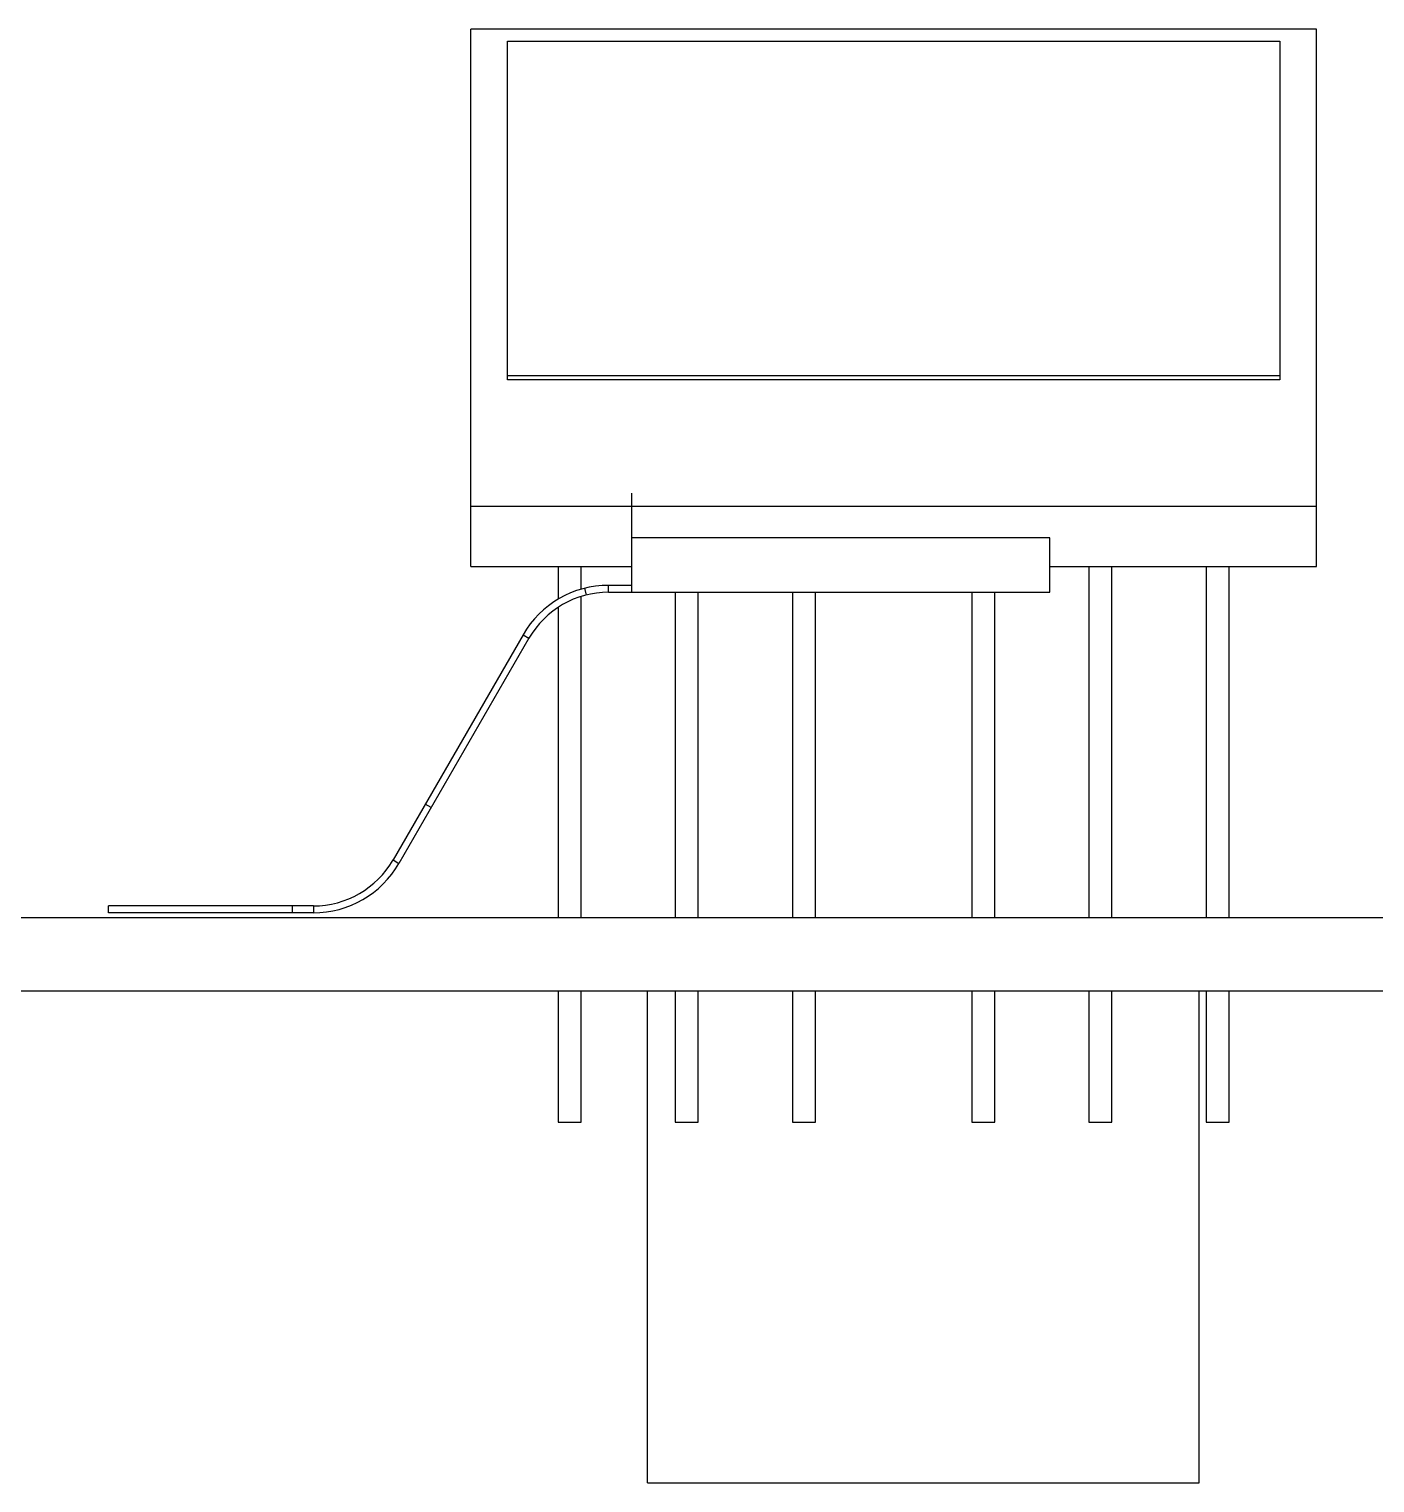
# Model space of a CAD drawing. Header units: millimetres. Extents: x 0 to 420, y 0 to 297.
# Drawn here: x 58.56 to 87.84, y 133.41 to 165.04 of the extents above; entities that cross this region are included whole.
import ezdxf

# ---------------------------------------------------------------- set-up
doc = ezdxf.new("R2010")
doc.units = ezdxf.units.MM
doc.header["$LTSCALE"] = 23.1
doc.layers.get('0').update_dxf_attribs({"linetype": 'CONTINUOUS'})

msp = doc.modelspace()

# ---------------------------------------------------------------- linework, layer by layer
at = {"color": 7, "linetype": 'Continuous'}
for p, q in [((68.164, 153.347), (68.164, 165.039)), ((86.564, 165.039), (68.164, 165.039)), ((86.564, 153.347), (86.564, 165.039)), ((68.964, 157.41), (68.964, 164.777)), ((68.964, 164.777), (85.764, 164.777)), ((85.764, 164.777), (85.764, 157.41)), ((85.764, 157.492), (68.964, 157.492)), ((85.764, 157.41), (68.964, 157.41)), ((68.164, 154.657), (86.564, 154.657)), ((68.164, 153.347), (71.664, 153.347)), ((70.064, 153.347), (70.064, 152.633)), ((70.564, 152.85), (70.564, 153.347)), ((80.764, 153.347), (86.564, 153.347)), ((81.614, 153.347), (81.614, 145.71)), ((82.114, 145.71), (82.114, 153.347)), ((84.164, 153.347), (84.164, 145.71)), ((84.664, 145.71), (84.664, 153.347)), ((70.68, 152.727), (70.644, 152.873)), ((71.164, 152.787), (71.164, 152.937)), ((71.664, 152.937), (71.164, 152.937)), ((72.614, 152.787), (72.614, 145.71)), ((73.114, 145.71), (73.114, 152.787)), ((75.164, 152.787), (75.164, 145.71)), ((75.664, 145.71), (75.664, 152.787)), ((79.064, 152.787), (79.064, 145.71)), ((79.564, 145.71), (79.564, 152.787)), ((70.064, 152.457), (70.064, 145.71)), ((70.564, 145.71), (70.564, 152.694)), ((69.302, 151.862), (66.474, 146.964)), ((69.302, 151.862), (69.432, 151.787)), ((67.304, 148.101), (67.174, 148.176)), ((66.474, 146.964), (66.604, 146.889)), ((60.286, 145.814), (60.286, 145.964)), ((64.742, 145.964), (60.286, 145.964)), ((64.286, 145.814), (64.286, 145.964)), ((64.742, 145.964), (64.742, 145.814)), ((35.614, 145.71), (117.114, 145.71)), ((117.114, 144.11), (35.614, 144.11)), ((70.064, 144.11), (70.064, 141.26)), ((70.564, 141.26), (70.564, 144.11)), ((72.014, 133.41), (72.014, 144.11)), ((72.614, 144.11), (72.614, 141.26)), ((73.114, 141.26), (73.114, 144.11)), ((75.164, 144.11), (75.164, 141.26)), ((75.664, 141.26), (75.664, 144.11)), ((79.064, 144.11), (79.064, 141.26)), ((79.564, 141.26), (79.564, 144.11)), ((81.614, 144.11), (81.614, 141.26)), ((82.114, 141.26), (82.114, 144.11)), ((84.014, 133.41), (84.014, 144.11)), ((84.164, 144.11), (84.164, 141.26)), ((84.664, 141.26), (84.664, 144.11)), ((70.064, 141.26), (70.564, 141.26)), ((72.614, 141.26), (73.114, 141.26)), ((75.164, 141.26), (75.664, 141.26)), ((79.064, 141.26), (79.564, 141.26)), ((81.614, 141.26), (82.114, 141.26)), ((84.164, 141.26), (84.664, 141.26)), ((72.014, 133.41), (84.014, 133.41))]:
    msp.add_line(p, q, dxfattribs=at)
at = {"color": 3, "linetype": 'Continuous'}
for p, q in [((71.664, 154.944), (71.664, 152.787)), ((80.764, 153.969), (71.664, 153.969)), ((80.764, 152.787), (80.764, 153.969)), ((71.164, 152.787), (80.764, 152.787)), ((69.432, 151.787), (66.604, 146.889)), ((64.742, 145.814), (60.286, 145.814))]:
    msp.add_line(p, q, dxfattribs=at)
at = {"color": 7, "linetype": 'Continuous'}
for centre, radius, start, end in [((71.164, 150.787), 2.15, 90, 150), ((64.742, 147.964), 2, 270, 330)]:
    msp.add_arc(centre, radius, start, end, dxfattribs=at)
at = {"color": 3, "linetype": 'Continuous'}
for centre, radius, start, end in [((71.164, 150.787), 2, 90, 150), ((64.742, 147.964), 2.15, 270, 330)]:
    msp.add_arc(centre, radius, start, end, dxfattribs=at)

doc.saveas('drawing.dxf')
